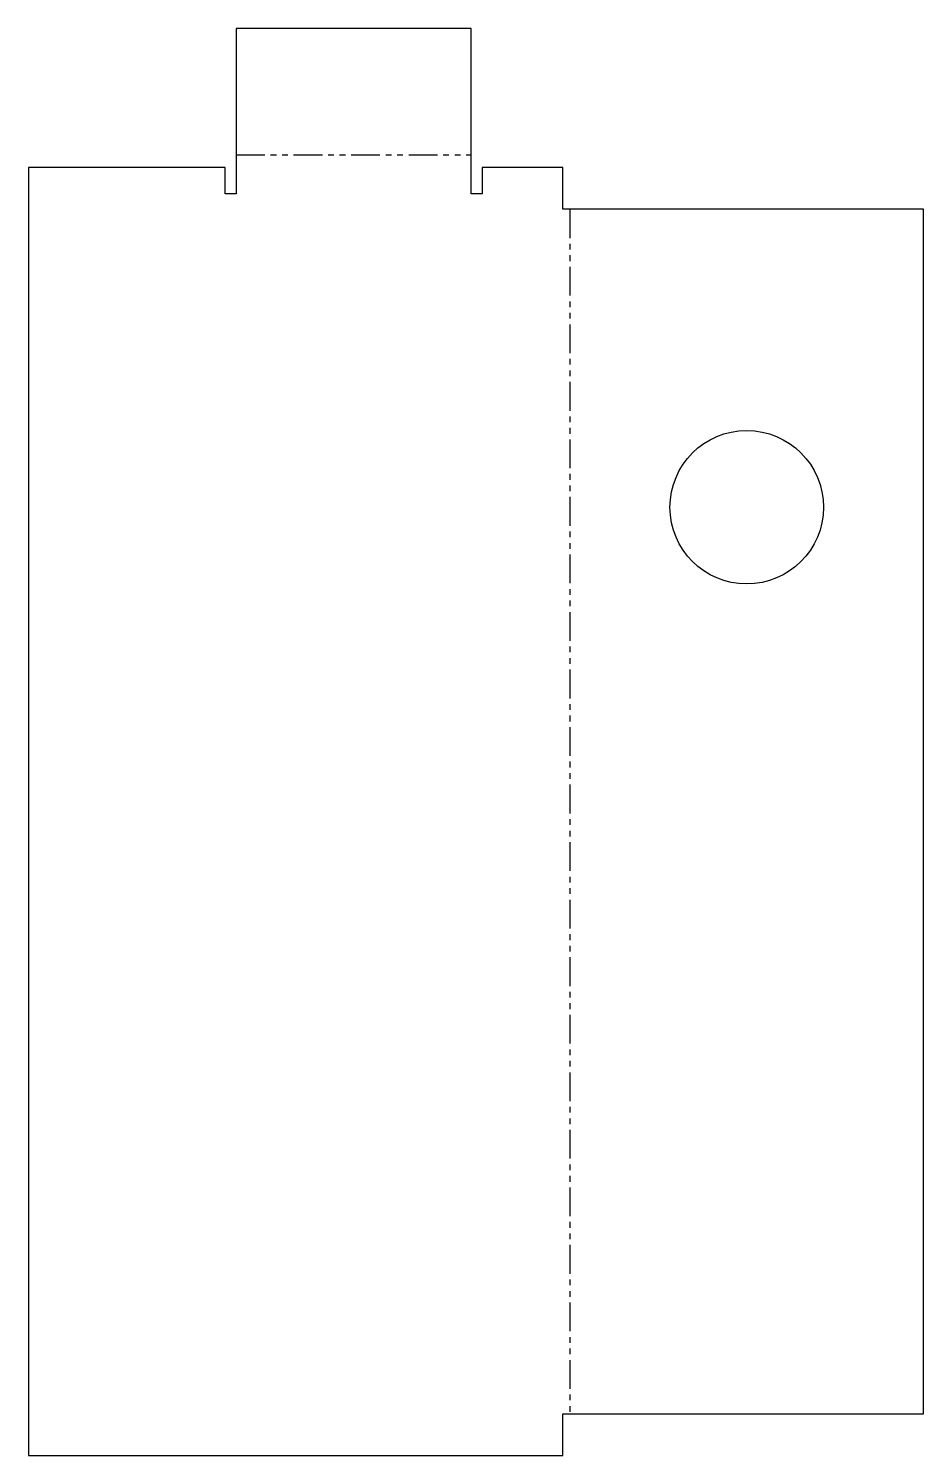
# Model space of a CAD drawing. Header units: millimetres. Extents: x 0 to 99, y 0 to 157.
import ezdxf

# ---------------------------------------------------------------- set-up
doc = ezdxf.new("R2010")
doc.units = ezdxf.units.MM
doc.linetypes.add('PHANTOM', pattern=[6.35, 3.175, -0.635, 0.635, -0.635, 0.635, -0.635])
doc.layers.add('BEND', color=7, linetype='Continuous')
doc.layers.add('CUT', color=7, linetype='Continuous')

msp = doc.modelspace()

# ---------------------------------------------------------------- linework, layer by layer
at = {"layer": 'BEND', "color": 1, "linetype": 'PHANTOM'}
for p, q in [((22.91, 143.55), (48.87, 143.55)), ((59.75, 137.53), (59.75, 4.6))]:
    msp.add_line(p, q, dxfattribs=at)
at = {"layer": 'CUT'}
for p, q in [((48.87, 157.48), (22.91, 157.48)), ((22.91, 157.48), (22.91, 139.23)), ((48.87, 139.23), (48.87, 157.48)), ((21.71, 142.13), (0, 142.13)), ((0, 142.13), (0, 0)), ((21.71, 139.23), (21.71, 142.13)), ((58.96, 142.13), (50.07, 142.13)), ((50.07, 142.13), (50.07, 139.23)), ((58.96, 137.53), (58.96, 142.13)), ((22.91, 139.23), (21.71, 139.23)), ((50.07, 139.23), (48.87, 139.23)), ((98.78, 137.53), (58.96, 137.53)), ((98.78, 4.6), (98.78, 137.53)), ((58.96, 0), (58.96, 4.6)), ((58.96, 4.6), (98.78, 4.6)), ((0, 0), (58.96, 0))]:
    msp.add_line(p, q, dxfattribs=at)
msp.add_circle((79.27, 104.65), 8.47, dxfattribs=at)

doc.saveas('drawing.dxf')
